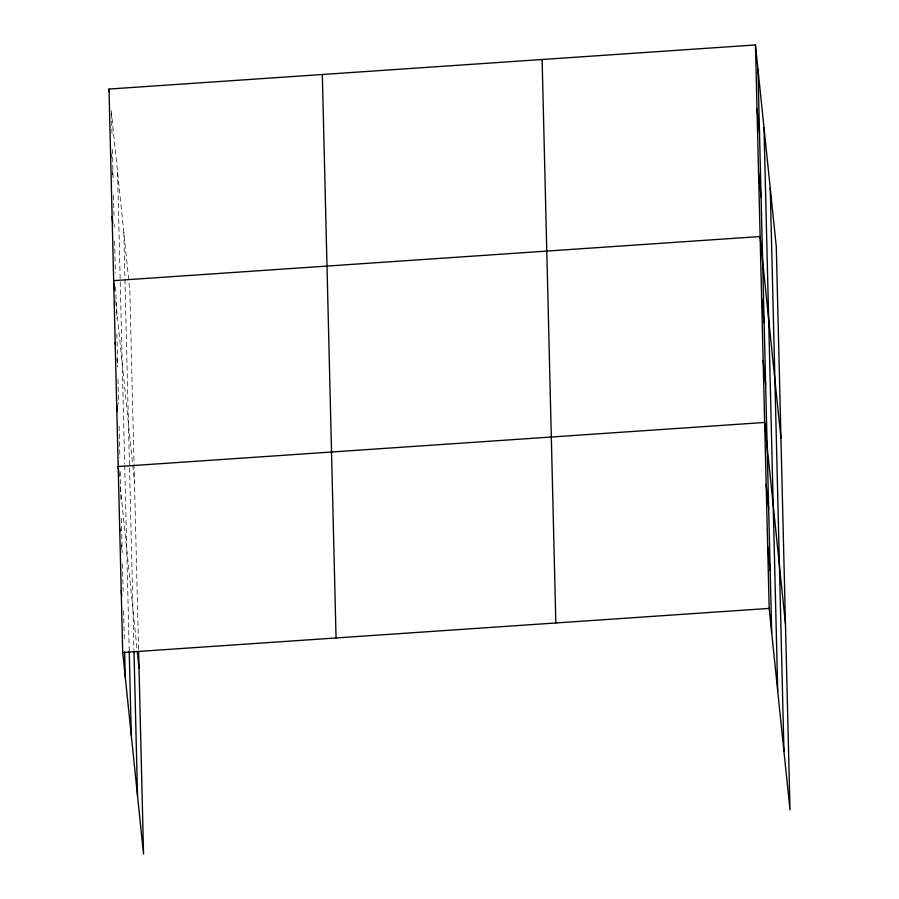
<?xml version="1.0" encoding="UTF-8"?>
<svg xmlns="http://www.w3.org/2000/svg" width="899" height="899" viewBox="0 0 899 899"><rect width="100%" height="100%" fill="white"/><g stroke="black" fill="none" stroke-linecap="round" stroke-linejoin="round"><path stroke-width="0.67" stroke-dasharray="4.5 3.37" d="M111.229 110.656L129.827 290.591L138.592 650.202M112.364 170.462L113.06 177.215M115.757 300.884L134.49 482.167M116.848 358.813L117.544 365.556M120.286 486.82L137.154 650.011M121.376 544.749L121.938 550.154M123.781 232.099L124.894 277.915M124.927 279.308L129.49 466.379M129.523 467.75L133.951 649.561M117.555 171.844L124.669 463.963M124.703 465.345L129.231 651.281M111.51 113.353L112.015 134.176M112.386 149.448L113.173 181.373M113.51 195.263L114.049 217.468M114.218 224.413L114.285 227.189M114.623 241.067L115.398 273.004M115.735 286.882L116.51 318.707M116.881 333.855L117.69 366.904M117.994 379.299L118.589 404.101M119.129 426.137L119.904 457.816M120.241 471.582L120.972 501.889M121.376 518.42L122.219 552.851M122.489 563.864L123.152 591.418M123.624 610.702L124.365 640.998"/><path stroke-width="1.35" d="M138.615 651.584L143.548 854.05L122.725 652.517L109.004 89.057L755.452 44.95L776.275 246.483L789.996 809.943L769.173 608.409L755.452 44.95M113.667 280.634L760.116 236.527L780.939 438.06M122.725 652.517L769.173 608.409M757.003 108.813L759.509 133.108M758.554 172.664L761.071 196.96M761.622 298.502L764.139 322.797M763.139 360.488L765.645 384.783M785.468 623.996L764.644 422.463L118.196 466.57L119.174 476.021M766.15 484.449L768.667 508.744M767.667 546.423L770.173 570.719M109.004 89.057L109.273 91.754M110.555 152.92L110.97 156.965M112.117 216.771L112.813 223.525M113.948 283.331L114.645 290.085M115.173 342.609L115.454 345.317M116.69 404.595L117.387 411.337M137.3 651.393L139.019 668.114M119.702 528.556L119.983 531.253M121.219 590.531L121.77 595.936M770.229 187.992L783.95 751.452M764.004 127.737L777.725 691.196M757.958 69.245L771.679 632.705M542.119 59.503L555.84 622.962M322.325 74.505L336.057 637.964M133.985 650.943L137.513 795.559M129.231 651.281L131.276 735.303M124.635 652.022L125.242 676.812"/></g></svg>
